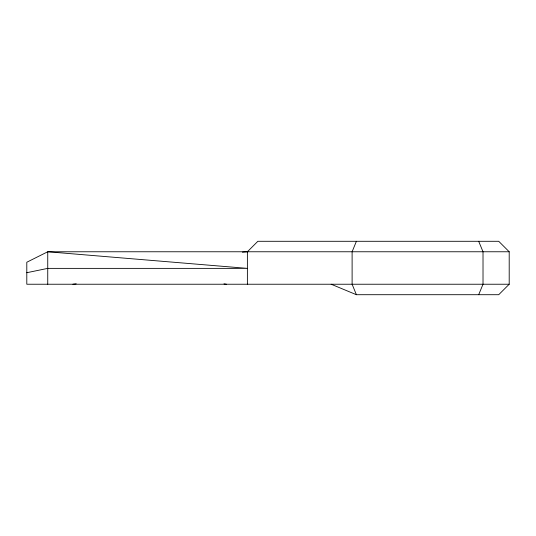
<?xml version="1.0" encoding="UTF-8"?>
<svg xmlns="http://www.w3.org/2000/svg" width="536" height="536" viewBox="0 0 536 536"><rect width="100%" height="100%" fill="white"/><g stroke="black" fill="none" stroke-linecap="round" stroke-linejoin="round"><path stroke-width="0.8" d="M356.4 241.294L352.112 251.766L352.112 284.234L356.4 294.706L498.728 294.706L509.2 284.234L509.2 251.766L498.728 241.294L257.856 241.294L247.384 251.766L242.393 252.181M478.682 294.706L483.016 284.234L483.016 251.766L478.682 241.294M26.8 272.71L47.744 268.375L247.384 268.375L47.744 251.766L26.8 262.238L26.8 284.234L509.2 284.234M72.883 284.234L76.199 283.819M509.2 251.766L47.744 251.766L47.744 284.234M223.974 283.866L226.44 284.234M331.168 284.234L356.4 294.706M247.384 251.766L247.384 284.234"/></g></svg>
